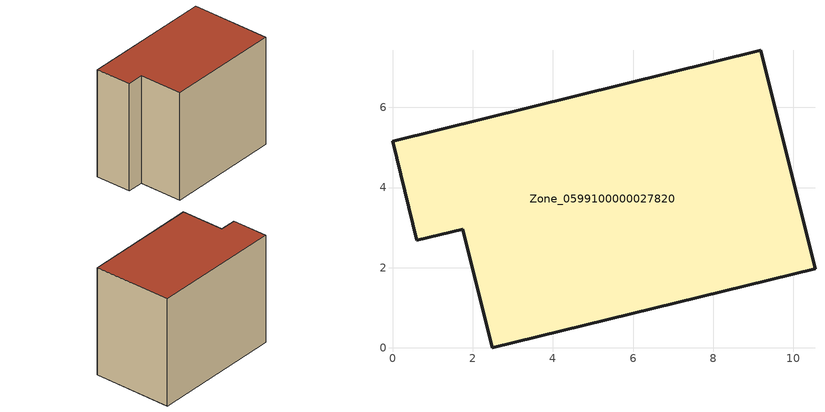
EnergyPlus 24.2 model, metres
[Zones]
Zone_0599100000027820
 floor ground (C_G): 1.75,2.96 0.61,2.69 0,5.16 9.19,7.43 10.54,1.97 2.49,0 z0
 wall outside (C_F): 9.19,7.43 0,5.16 0.61,2.69 1.75,2.96 2.49,0 10.54,1.97 9.19,7.43 z0:7.83
 roof outside (C_R): 2.49,0 10.54,1.97 9.19,7.43 0,5.16 0.61,2.69 1.75,2.96 z7.83
[BUILDING]
Pand.0599100000027820: North Axis=0; Terrain=City; Loads Convergence Tolerance Value=0.04; Temperature Convergence Tolerance Value=0.4; Solar Distribution=FullExterior; Maximum Number of Warmup Days=25; Minimum Number of Warmup Days=1
[Site:Location]
Rotterdam.The.Hague.AP_ZH_NLD Design_Conditions: Latitude=51.96; Longitude=4.45; Time Zone=1; Elevation=-4.5
[SITE:GROUNDTEMPERATURE:BUILDINGSURFACE]
18, 18, 18, 18, 18, 18, 18, 18, 18, 18, 18, 18
[MATERIAL] Thermal Absorptance=0.9; Solar Absorptance=0.7; Visible Absorptance=0.7
Name | Roughness | Thickness | Conductivity | Density | Specific Heat
G.TC.1975-1991 | MediumSmooth | 0.15 | 0.288461 | 540 | 1210
F.TC.1975-1991 | Rough | 0.3 | 0.230769 | 1920 | 840
R.TC.1975-1991 | MediumRough | 0.2 | 0.153846 | 1500 | 1000
[CONSTRUCTION]
C_G: G.TC.1975-1991
C_F: F.TC.1975-1991
C_R: R.TC.1975-1991
[ZONE]
Zone_0599100000027820: Type=1; Multiplier=1; Ceiling Height=Autocalculate; Volume=Autocalculate; Floor Area=autocalculate; Part of Total Floor Area=Yes
[ZONEINFILTRATION:DESIGNFLOWRATE]
Infil_Zone_0599100000027820: Zone or ZoneList or Space or SpaceList=Zone_0599100000027820; Schedule=AlwaysOn; Design Flow Rate Calculation Method=Flow/Area; Flow Rate per Floor Area=0.003; Constant Term Coefficient=1; Temperature Term Coefficient=0; Velocity Term Coefficient=0; Velocity Squared Term Coefficient=0
[HVACTEMPLATE:ZONE:IDEALLOADSAIRSYSTEM]
Zone_0599100000027820: Maximum Heating Supply Air Temperature=50; Minimum Cooling Supply Air Temperature=13; Maximum Heating Supply Air Humidity Ratio=0.0156; Minimum Cooling Supply Air Humidity Ratio=0.0077; Heating Limit=NoLimit; Cooling Limit=NoLimit; Dehumidification Control Type=ConstantSensibleHeatRatio; Cooling Sensible Heat Ratio=0.7; Dehumidification Setpoint=60; Humidification Control Type=None; Humidification Setpoint=30; Outdoor Air Method=None; Outdoor Air Flow Rate per Person=0.00944; Outdoor Air Flow Rate per Zone Floor Area=0; Outdoor Air Flow Rate per Zone=0; Demand Controlled Ventilation Type=None; Outdoor Air Economizer Type=NoEconomizer; Heat Recovery Type=None; Sensible Heat Recovery Effectiveness=0.7; Latent Heat Recovery Effectiveness=0.65
[ZONECONTROL:THERMOSTAT]
ThermostatControl_Zone_0599100000027820: Zone or ZoneList=Zone_0599100000027820; Control Type Schedule=DualSetpointControlType; Control 1=Thermostat_Zone_0599100000027820; Temperature Difference Between Cutout And Setpoint=0
[THERMOSTATSETPOINT:DUALSETPOINT]
Thermostat_Zone_0599100000027820: Heating Setpoint Temperature Schedule=HeatingSetpoint_Zone_0599100000027820; Cooling Setpoint Temperature Schedule=CoolingSetpoint_Zone_0599100000027820
[SCHEDULE:COMPACT]
HeatingSetpoint_Zone_0599100000027820: Through: 12/31, For: AllDays, Until: 24:00, 21
CoolingSetpoint_Zone_0599100000027820: Through: 12/31, For: AllDays, Until: 24:00, 24
DualSetpointControlType: Through: 12/31, For: AllDays, Until: 24:00, 4
AlwaysOn: Through: 12/31, For: AllDays, Until: 24:00, 1
